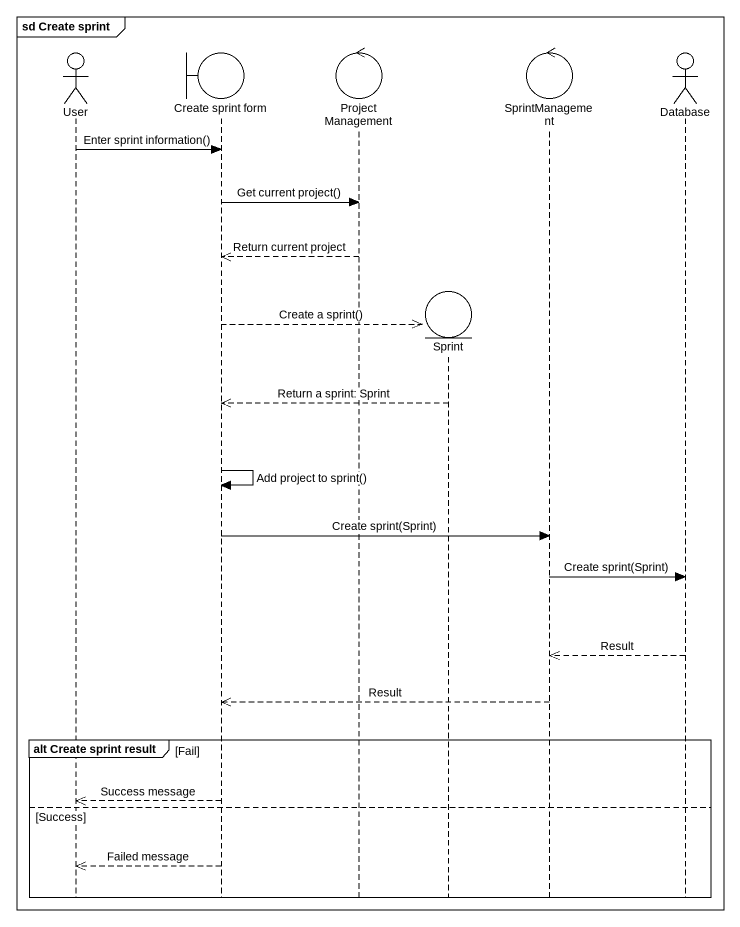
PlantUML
@startuml
mainframe sd Create sprint
hide footbox
actor User
boundary "Create sprint form" as Create_sprint_form
control ProjectManagement
entity Sprint
control SprintManagement
actor "Database" as Database_

User -> Create_sprint_form : Enter sprint information()
Create_sprint_form -> ProjectManagement : Get current project()
ProjectManagement -->> Create_sprint_form : Return current project
Create_sprint_form -->> Sprint ** : Create a sprint()
Sprint -->> Create_sprint_form : Return a sprint: Sprint
Create_sprint_form -> Create_sprint_form : Add project to sprint()
Create_sprint_form -> SprintManagement : Create sprint(Sprint)
SprintManagement -> Database_ : Create sprint(Sprint)
Database_ -->> SprintManagement : Result
SprintManagement -->> Create_sprint_form : Result
group alt Create sprint result [Fail]
  Create_sprint_form -->> User : Success message
else Success
  Create_sprint_form -->> User : Failed message
end
@enduml
